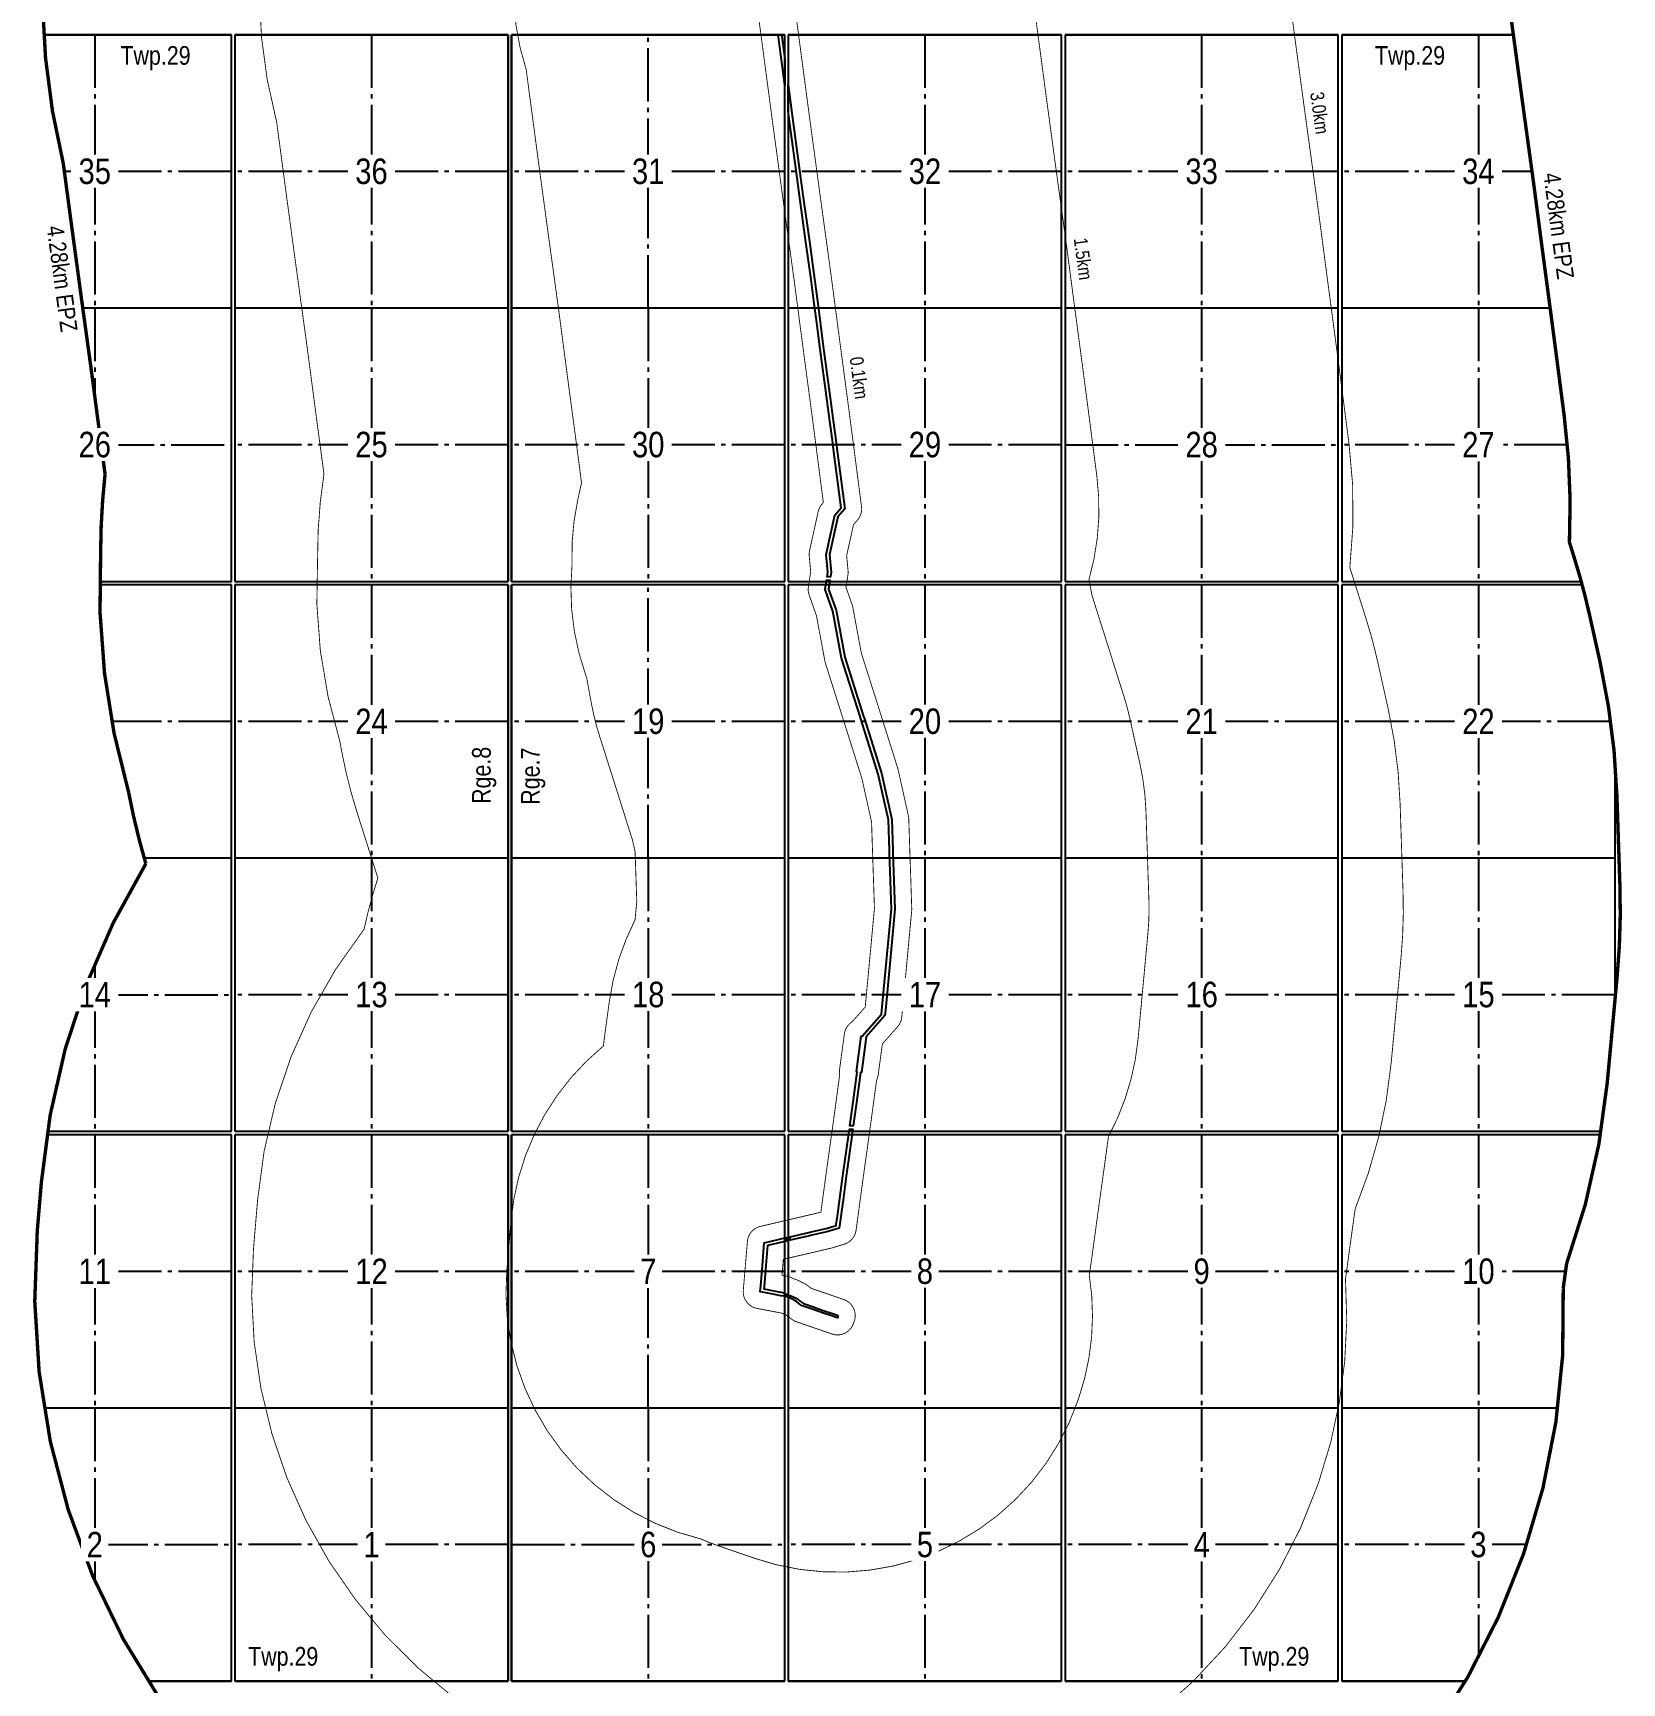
# Model space of a CAD drawing. Extents: x 639460 to 650829, y 5702863 to 5715975.
# Drawn here: x 643146 to 644082, y 5712056 to 5713028 of the extents above; entities that cross this region are included whole.
import ezdxf
from ezdxf.enums import TextEntityAlignment as Align

# ---------------------------------------------------------------- set-up
doc = ezdxf.new("R2010")
doc.units = 0
doc.header["$LTSCALE"] = 5
for name, pattern in [('foc-BUFFER', [16.75, 15, -1.75]), ('foc-QUARTERLINE', [33, 25, -3, 2, -3]), ('foc-TIELINE', [1.875, 1.25, -0.625])]:
    doc.linetypes.add(name, pattern=pattern)
for name, color, linetype in [('AUX-BUFFER', 7, 'foc-BUFFER'), ('L-QSEC', 8, 'foc-QUARTERLINE'), ('L-SEC', 7, 'Continuous'), ('P-BUFFER-PURPLE', 187, 'foc-TIELINE'), ('P-PROPOSED', 10, 'Continuous'), ('S-7', 6, 'Continuous')]:
    doc.layers.add(name, color=color, linetype=linetype)
doc.styles.add('100L', font='ARIALN.TTF', dxfattribs={"height": 11})
doc.styles.add('120', font='ARIALN.TTF', dxfattribs={"height": 13})
doc.styles.add('60L', font='ARIALN.TTF', dxfattribs={"height": 7.35})
doc.styles.add('80L', font='ARIALN.TTF', dxfattribs={"height": 10})

msp = doc.modelspace()

# ---------------------------------------------------------------- linework, layer by layer
at = {"layer": 'AUX-BUFFER', "const_width": 0.5, "flags": 128}
for points in [[(643887.62, 5713036.93), (643885.58, 5713052.27), (643883.67, 5713066.61), (643883.4, 5713068.63), (643882.14, 5713078.11, 0.005783), (643881.8, 5713085.03), (643881.67, 5713087.23), (643881.54, 5713089.34), (643880.83, 5713100.85), (643880.59, 5713104.84), (643880, 5713114.42, 0.000604), (643879.96, 5713115.14), (643879.38, 5713124.27), (643879.23, 5713126.88), (643875.5, 5713191.33), (643874.73, 5713205.79, 0.000248), (643874.72, 5713206.08), (643872.93, 5713239.65, 0.043464), (643872.07, 5713291.6), (643871.13, 5713300.68, 0.081712), (643845.54, 5713394.47), (643845.39, 5713394.8, 0.004463), (643843.12, 5713399.64), (643837.82, 5713410.69, 0.004895), (643835.23, 5713415.95, 0.003538), (643833.56, 5713419.84), (643830.56, 5713426.73, 0.185605), (643722.81, 5713612.66), (643721.53, 5713613.74), (643720.14, 5713614.91), (643701.15, 5713630.87, 0.000541), (643700.66, 5713631.28), (643663.92, 5713662.04, 0.000188), (643663.74, 5713662.18), (643655.39, 5713669.18), (643653.62, 5713670.67), (643644.15, 5713678.61, 0.31839), (643299.05, 5713706.73), (643297.23, 5713705.65, 0.517039), (643257.58, 5713218.62), (643266.46, 5713211.17), (643266.55, 5713211.09, 0.012858), (643273.47, 5713197.34), (643274.72, 5713173.92), (643275.53, 5713158.69, 0.00113), (643275.61, 5713157.34), (643279.37, 5713092.24), (643279.58, 5713088.61, 0.001362), (643279.68, 5713086.98), (643280.29, 5713077.39), (643280.35, 5713076.36, 0.085179), (643289.64, 5712975.51), (643291.97, 5712957.99), (643294.01, 5712942.65), (643294.6, 5712938.17, 0.000619), (643294.7, 5712937.44), (643298.6, 5712908.61), (643300.81, 5712892.26, 0.000573), (643300.9, 5712891.58), (643304.65, 5712864.27), (643307.57, 5712843.01), (643309.3, 5712829.86), (643311, 5712816.89), (643312.46, 5712805.8, 0.000435), (643312.53, 5712805.28), (643316.97, 5712772.04), (643317.46, 5712768.3, 0.041354), (643313.72, 5712718.99, 0.091515), (643326.79, 5712611.08), (643327.85, 5712605.35, 0.030865), (643336.82, 5712569.52), (643347.51, 5712535.8), (643347.79, 5712534.89, 0.000798), (643348.08, 5712533.98), (643349.21, 5712530.41, 0.026071), (643341.07, 5712500.28, 0.146169), (643278.38, 5712340.75), (643277.25, 5712327.38, 0.000178), (643277.24, 5712327.17), (643276.25, 5712315.46), (643276.11, 5712313.74), (643275.96, 5712311.98, 0.358108), (643491.74, 5711998.99, 0.00885), (643501.7, 5711995.37), (643508.86, 5711992.9), (643510.28, 5711992.41), (643515.35, 5711990.67), (643515.8, 5711990.52), (643516.22, 5711990.37), (643521.39, 5711988.57, 0.414859), (643902.83, 5712173.56), (643903.32, 5712174.98, 0.101392), (643918.98, 5712294.16), (643920.05, 5712302.04), (643920.27, 5712303.66), (643921.68, 5712314.07), (643924.68, 5712335.6, 0.074346), (643945.89, 5712421.58), (643946.18, 5712424.69), (643947.34, 5712437.05), (643951.75, 5712484.44, 0.031598), (643952.87, 5712522.23), (643951.76, 5712555.35), (643951.72, 5712556.69), (643951.12, 5712574.75, 0.046513), (643944.15, 5712629.9), (643938.11, 5712657.08, 0.021763), (643931.36, 5712682.24), (643921.54, 5712713.35, 0.061174), (643921.04, 5712786.34), (643916.43, 5712821.88), (643915.8, 5712826.79, 0.00035), (643915.74, 5712827.21), (643914.25, 5712838.58, 0.000297), (643914.21, 5712838.93), (643912.63, 5712850.88, 0.000335), (643912.58, 5712851.28), (643908.16, 5712884.41), (643906.74, 5712895.18), (643905.06, 5712907.99), (643903.2, 5712922.12, 0.001478), (643902.96, 5712923.88), (643899.93, 5712946.01), (643896.22, 5712972.99), (643894.09, 5712988.77, 0.000282), (643894.04, 5712989.1), (643890.18, 5713017.67), (643887.62, 5713036.91, 0.000013)], [(643739.21, 5713017.2), (643737.17, 5713032.55), (643735.26, 5713046.88), (643735, 5713048.89), (643733.09, 5713063.24), (643732.86, 5713064.98), (643732.64, 5713066.59, 0.01553), (643732.36, 5713075.89), (643732.23, 5713078.09), (643732.1, 5713080.2), (643731.4, 5713091.72), (643731.15, 5713095.7), (643730.57, 5713105.29, 0.000604), (643730.54, 5713105.65), (643729.94, 5713115.19), (643729.76, 5713118.2), (643726.02, 5713183.03), (643725.23, 5713197.82, 0.000351), (643725.22, 5713198.03), (643722.85, 5713242.53, 0.056327), (643723.15, 5713276.16), (643722.21, 5713285.24, 0.081712), (643709.42, 5713332.14), (643709.27, 5713332.46, 0.004463), (643708.13, 5713334.88), (643702.83, 5713345.93, 0.013594), (643699.11, 5713353.17, 0.012237), (643696.35, 5713359.95), (643690.81, 5713372.64, 0.008835), (643688.61, 5713377.45), (643685.5, 5713383.93), (643684.21, 5713392.91), (643683.9, 5713395.06), (643683.58, 5713397.23), (643683.03, 5713401.04, 0.191468), (643627.86, 5713496.9), (643627.19, 5713497.46), (643625.21, 5713499.12), (643623.82, 5713500.29), (643604.8, 5713516.27), (643604.8, 5713516.27, 0.000545), (643604.55, 5713516.48), (643567.81, 5713547.24, 0.000347), (643567.65, 5713547.37), (643559.2, 5713554.46), (643557.49, 5713555.89), (643547.96, 5713563.88, 0.31839), (643375.41, 5713577.94), (643373.59, 5713576.87, 0.517039), (643353.76, 5713333.35), (643362.64, 5713325.9), (643363.38, 5713325.29), (643365.05, 5713323.89), (643372.17, 5713317.92, 0.000665), (643372.47, 5713317.66), (643391.96, 5713301.35, 0.019196), (643395.61, 5713290.45), (643397.41, 5713285.71, 0.039252), (643407.41, 5713264.48), (643414.16, 5713252.65), (643415.63, 5713249.6), (643416.71, 5713247.12, 0.014748), (643419.72, 5713238.82, 0.031898), (643422.2, 5713219.9), (643424.22, 5713181.88), (643425.03, 5713166.65, 0.00113), (643425.07, 5713165.97), (643428.83, 5713100.87), (643429.04, 5713097.29, 0.001362), (643429.09, 5713096.48), (643429.71, 5713086.71), (643430.53, 5713073.29, 0.113368), (643436.55, 5713006.53), (643440.38, 5712977.71), (643442.42, 5712962.37), (643443.01, 5712957.89, 0.000619), (643443.06, 5712957.52), (643446.96, 5712928.69), (643449.18, 5712912.29, 0.000573), (643449.22, 5712911.95), (643452.98, 5712884.64), (643455.95, 5712862.95), (643457.74, 5712849.35), (643459.44, 5712836.42), (643460.9, 5712825.33, 0.000435), (643460.93, 5712825.08), (643465.38, 5712791.73), (643466.93, 5712780), (643468.36, 5712769.01), (643469.05, 5712763.76), (643469.12, 5712763.18), (643466.96, 5712753.38, 0.064832), (643463.55, 5712714.86, 0.10975), (643471.47, 5712650.4), (643472.08, 5712648.67), (643475.05, 5712632.68, 0.030865), (643479.53, 5712614.77), (643490.33, 5712580.72), (643490.71, 5712579.5, 0.000798), (643490.85, 5712579.05), (643499.15, 5712552.75), (643500.69, 5712545.83), (643500.82, 5712541.68, 0.000287), (643500.83, 5712541.51), (643500.87, 5712540.24), (643501.66, 5712516.71), (643500.64, 5712505.77, 0.085141), (643485.46, 5712457.48), (643482.59, 5712436.37, 0.008154), (643482.02, 5712431.52, 0.203109), (643427.57, 5712328.17), (643426.44, 5712314.8, 0.000252), (643426.43, 5712314.65), (643425.44, 5712302.88), (643425.3, 5712301.27), (643425.14, 5712299.39, 0.370458), (643539.35, 5712141.23, 0.019756), (643550.37, 5712136.95), (643557.54, 5712134.49), (643558.96, 5712134), (643564.03, 5712132.25), (643564.47, 5712132.1), (643565.17, 5712131.86), (643570.6, 5712129.97, 0.414859), (643761.32, 5712222.46), (643761.81, 5712223.89, 0.124242), (643768.07, 5712296.89, 0.01235), (643769.25, 5712304.19), (643771.7, 5712322.2), (643771.92, 5712323.82), (643773.36, 5712334.48), (643777.19, 5712361.91, 0.001028), (643777.27, 5712362.52), (643777.54, 5712364.53), (643779.38, 5712378.1), (643779.39, 5712378.16, 0.101159), (643796.83, 5712435.54), (643797.12, 5712438.65), (643798.28, 5712451.01), (643802.68, 5712498.32, 0.031598), (643803.24, 5712517.21), (643802.13, 5712550.33), (643802.08, 5712551.67), (643801.49, 5712569.84, 0.046513), (643798, 5712597.42), (643791.96, 5712624.6, 0.021763), (643788.59, 5712637.18), (643778.44, 5712669.34), (643778.28, 5712669.84, 0.001827), (643777.95, 5712670.88), (643769.7, 5712696.92), (643767.95, 5712706.33, 0.102806), (643772.57, 5712767.08), (643767.96, 5712802.61), (643767.32, 5712807.58, 0.00035), (643767.29, 5712807.79), (643765.8, 5712819.16, 0.000297), (643765.78, 5712819.34), (643764.2, 5712831.28, 0.000335), (643764.18, 5712831.48), (643759.74, 5712864.77), (643758.3, 5712875.7), (643756.62, 5712888.42), (643754.76, 5712902.63, 0.001478), (643754.64, 5712903.51), (643751.6, 5712925.64), (643747.87, 5712952.79), (643745.72, 5712968.74, 0.000354), (643745.69, 5712968.96), (643741.79, 5712997.77), (643739.21, 5713017.2, 0.000013)], [(643600.69, 5712998.8), (643598.65, 5713014.14), (643596.75, 5713028.46), (643596.48, 5713030.47), (643594.56, 5713044.88), (643594.32, 5713046.7), (643593.9, 5713049.92, 0.108081), (643592.44, 5713053.93), (643591.37, 5713055.64), (643592.8, 5713065.27, 0.052242), (643592.89, 5713067.35), (643592.76, 5713069.55), (643592.63, 5713071.66), (643591.92, 5713083.19), (643591.68, 5713087.17), (643591.09, 5713096.76, 0.000604), (643591.09, 5713096.78), (643590.46, 5713106.7), (643590.26, 5713110.1), (643586.5, 5713175.28), (643585.69, 5713190.39, 0.000398), (643585.69, 5713190.4), (643585.69, 5713190.49), (643582.92, 5713242.48, 0.050598), (643582.61, 5713244.47), (643581.48, 5713248.79), (643583.9, 5713258.23, 0.088991), (643584.17, 5713261.74), (643583.22, 5713270.83, 0.081712), (643582.37, 5713273.95), (643582.22, 5713274.28, 0.004463), (643582.15, 5713274.44), (643576.85, 5713285.49, 0.031659), (643576.23, 5713286.59), (643572.66, 5713292.11), (643570.18, 5713298.05), (643568.68, 5713302.98, 0.028887), (643568.28, 5713304.06), (643562.74, 5713316.74, 0.008835), (643562.6, 5713317.06), (643557.62, 5713327.46, 0.018), (643557.28, 5713328.09), (643548.29, 5713343.84), (643547.26, 5713346.57), (643546.81, 5713349.36), (643546.83, 5713349.6), (643546.86, 5713349.84), (643547.07, 5713351.85), (643547.74, 5713358.07, 0.06255), (643547.69, 5713360.55), (643545.9, 5713372.98), (643545.6, 5713375.08), (643545.29, 5713377.19), (643544.74, 5713381, 0.191538), (643541.06, 5713387.39), (643539.51, 5713388.62), (643537.29, 5713390.49), (643535.32, 5713392.14), (643533.93, 5713393.31), (643514.91, 5713409.29), (643514.88, 5713409.32, 0.000545), (643514.86, 5713409.33), (643478.12, 5713440.09, 0.000872), (643478.09, 5713440.11), (643478.05, 5713440.15), (643469.42, 5713447.38), (643467.77, 5713448.77), (643458.17, 5713456.81, 0.31839), (643446.67, 5713457.75), (643444.85, 5713456.67, 0.517039), (643443.53, 5713440.43), (643452.42, 5713432.99), (643453.13, 5713432.38), (643454.78, 5713431), (643462.11, 5713424.86), (643462.14, 5713424.84, 0.001333), (643462.18, 5713424.8), (643502.01, 5713391.45), (643502.03, 5713391.43), (643520.84, 5713375.63), (643522.23, 5713374.47), (643523.68, 5713373.24), (643523.89, 5713371.81), (643525.75, 5713358.91), (643525.22, 5713353.99), (643525, 5713351.98), (643524.8, 5713350.11, 0.066998), (643524.87, 5713347.45), (643525.77, 5713341.87, 0.050472), (643526.29, 5713339.93), (643528.09, 5713335.19, 0.039252), (643528.76, 5713333.77), (643538, 5713317.58), (643542.7, 5713307.76), (643547.88, 5713295.91), (643549.35, 5713291.07, 0.024786), (643549.69, 5713290.14), (643552.81, 5713282.67, 0.044724), (643553.64, 5713281.09), (643557.38, 5713275.3), (643561.6, 5713266.51), (643562.1, 5713261.62), (643559.44, 5713251.25, 0.127526), (643559.45, 5713246.24), (643561.05, 5713240.09), (643561.51, 5713231.57), (643563.76, 5713189.31), (643564.57, 5713174.08, 0.00113), (643564.57, 5713174.04), (643568.34, 5713108.93), (643568.54, 5713105.4, 0.001362), (643568.54, 5713105.34), (643569.18, 5713095.4), (643570.52, 5713073.43), (643570.83, 5713068.33), (643570.9, 5713067.26), (643569, 5713054.47, 0.179429), (643570.43, 5713047.68), (643572.47, 5713044.43), (643572.61, 5713043.4), (643574.68, 5713027.83), (643574.95, 5713025.82), (643578.9, 5712996.12), (643580.93, 5712980.77), (643581.53, 5712976.29, 0.000619), (643581.53, 5712976.26), (643585.44, 5712947.43), (643587.66, 5712930.99, 0.000573), (643587.66, 5712930.96), (643591.41, 5712903.65), (643594.45, 5712881.55), (643596.29, 5712867.54), (643597.98, 5712854.65), (643599.44, 5712843.57, 0.000435), (643599.44, 5712843.55), (643603.9, 5712810.12), (643605.48, 5712798.18), (643606.93, 5712787.08), (643607.61, 5712781.8), (643611.53, 5712751.61), (643610.7, 5712750.65, 0.125028), (643608.49, 5712746.26), (643603.4, 5712723.21, 0.077885), (643603.2, 5712720.12), (643604.08, 5712710.82), (643603.86, 5712709.44), (643603.55, 5712707.43), (643602.71, 5712701.96, 0.124074), (643603.17, 5712697.1), (643605.95, 5712689.26), (643607.28, 5712685.49), (643607.46, 5712684.99), (643612.44, 5712658.19, 0.030865), (643612.74, 5712656.99), (643623.62, 5712622.65), (643624.1, 5712621.13, 0.000798), (643624.11, 5712621.1), (643634.24, 5712589.01), (643639.92, 5712563.43), (643640.48, 5712546.26, 0.000287), (643640.48, 5712546.25), (643640.53, 5712544.98), (643641.61, 5712512.55), (643637.26, 5712465.9), (643636.2, 5712454.51), (643628.53, 5712445.83, 0.223216), (643623.92, 5712438.71), (643621.06, 5712417.59, 0.079536), (643621.14, 5712414.44), (643619.15, 5712399.81), (643617.27, 5712385.92), (643617, 5712383.93), (643613.18, 5712356.54, 0.000899), (643613.18, 5712356.5), (643611.57, 5712344.68), (643611.35, 5712343.06), (643610.08, 5712333.63), (643602.1, 5712331.77), (643600.65, 5712331.43), (643589.64, 5712328.86), (643587.63, 5712328.38), (643574.48, 5712325.31, 0.324985), (643566.81, 5712316.43), (643565.68, 5712303.06, 0.000369), (643565.68, 5712303.05), (643565.68, 5712303.01), (643564.68, 5712291.14), (643564.55, 5712289.63), (643564.38, 5712287.64, 0.383592), (643572.45, 5712277), (643572.74, 5712276.95, 0.000297), (643572.75, 5712276.94), (643579.01, 5712275.75), (643580.98, 5712275.37), (643584.53, 5712274.7), (643586.51, 5712274.31, 0.000423), (643586.53, 5712274.31), (643587.08, 5712274.21), (643587.89, 5712273.88), (643589.64, 5712273.04), (643589.73, 5712272.98), (643591.49, 5712271.69), (643593.15, 5712270.48, 0.075234), (643595.8, 5712269.09), (643602.97, 5712266.63), (643604.38, 5712266.14), (643609.45, 5712264.4), (643609.9, 5712264.25), (643610.85, 5712263.92), (643616.54, 5712261.94, 0.414859), (643629.25, 5712268.11), (643629.74, 5712269.53, 0.413917), (643623.58, 5712282.22), (643620.21, 5712283.39), (643618.98, 5712283.81, 0.000487), (643618.96, 5712283.82), (643616.49, 5712284.67), (643616.39, 5712284.7), (643615.24, 5712285.1), (643613, 5712285.87), (643611.4, 5712286.42), (643609.98, 5712286.91), (643604.41, 5712288.82), (643603.97, 5712289.15), (643601.45, 5712290.99, 0.046435), (643599.86, 5712291.94), (643596.2, 5712293.69, 0.030635), (643595.07, 5712294.15), (643593.69, 5712294.61, 0.092761), (643590.27, 5712295.95), (643587.17, 5712296.54), (643587.57, 5712301.33, 0.000356), (643587.57, 5712301.34), (643587.58, 5712301.39), (643587.96, 5712305.91), (643592.18, 5712306.9), (643594.18, 5712307.37), (643605.64, 5712310.03, 0.003278), (643605.77, 5712310.06), (643607.16, 5712310.41), (643615.9, 5712312.44, 0.01585), (643616.51, 5712312.6), (643623.77, 5712314.79, 0.293895), (643630.79, 5712323.01), (643633.23, 5712341.01), (643633.45, 5712342.64), (643634.93, 5712353.53), (643638.79, 5712381.2, 0.001028), (643638.8, 5712381.24), (643639.07, 5712383.24), (643640.91, 5712396.86), (643642.89, 5712411.49, 0.079557), (643643.81, 5712414.51), (643646.28, 5712432.76), (643655.24, 5712442.89, 0.158948), (643657.7, 5712448.57), (643657.99, 5712451.69), (643659.15, 5712464.04), (643663.55, 5712511.27, 0.031598), (643663.58, 5712512.53), (643662.47, 5712545.65), (643662.43, 5712546.99), (643661.83, 5712565.26, 0.046513), (643661.6, 5712567.1), (643655.56, 5712594.28, 0.021763), (643655.33, 5712595.12), (643645.05, 5712627.68), (643644.77, 5712628.59, 0.001827), (643644.75, 5712628.66), (643633.89, 5712662.92), (643628.88, 5712689.93, 0.039315), (643628.47, 5712691.44), (643624.87, 5712701.6), (643625.3, 5712704.39), (643625.61, 5712706.4), (643626, 5712708.94, 0.061655), (643626.08, 5712711.39), (643625.24, 5712720.3), (643629.28, 5712738.55), (643631.64, 5712741.27, 0.214202), (643634, 5712749.1), (643629.39, 5712784.63), (643628.74, 5712789.65, 0.00035), (643628.74, 5712789.67), (643627.25, 5712801.04, 0.000297), (643627.25, 5712801.05), (643625.67, 5712813, 0.000335), (643625.67, 5712813.01), (643621.21, 5712846.44), (643619.76, 5712857.51), (643618.09, 5712870.15), (643616.21, 5712884.44, 0.001478), (643616.2, 5712884.5), (643613.17, 5712906.63), (643609.41, 5712933.94), (643607.24, 5712950.06, 0.00041), (643607.24, 5712950.07), (643607.23, 5712950.13), (643603.29, 5712979.2), (643600.69, 5712998.8, 0.000013)]]:
    msp.add_lwpolyline(points, format="xyb", close=True, dxfattribs=at)
at = {"layer": 'L-QSEC', "color": 253, "ltscale": 0.25}
for p, q in [((643182.51, 5713027.03), (643182.51, 5712946.57)), ((643345.45, 5713027.03), (643345.45, 5712946.57)), ((643508.4, 5712946.57), (643508.4, 5713027.03)), ((643671.34, 5713027.03), (643671.34, 5712946.57)), ((643834.29, 5713027.03), (643834.29, 5712946.57)), ((643997.24, 5713027.03), (643997.24, 5712946.57)), ((643182.51, 5712946.57), (643164.61, 5712946.57)), ((643182.51, 5712946.57), (643182.51, 5712866.1)), ((643262.97, 5712946.57), (643182.51, 5712946.57)), ((643345.45, 5712946.57), (643264.98, 5712946.57)), ((643345.45, 5712946.57), (643345.45, 5712866.1)), ((643425.92, 5712946.57), (643345.45, 5712946.57)), ((643508.4, 5712946.57), (643427.93, 5712946.57)), ((643508.4, 5712866.1), (643508.4, 5712946.57)), ((643588.87, 5712946.57), (643508.4, 5712946.57)), ((643671.34, 5712946.57), (643590.88, 5712946.57)), ((643671.34, 5712946.57), (643671.34, 5712866.1)), ((643751.81, 5712946.57), (643671.34, 5712946.57)), ((643834.29, 5712946.57), (643753.82, 5712946.57)), ((643834.29, 5712946.57), (643834.29, 5712866.1)), ((643914.76, 5712946.57), (643834.29, 5712946.57)), ((643997.24, 5712946.57), (643916.77, 5712946.57)), ((643997.24, 5712946.57), (643997.24, 5712866.1)), ((644028.81, 5712946.57), (643997.24, 5712946.57)), ((643182.51, 5712866.1), (643182.51, 5712814.16)), ((643345.45, 5712866.1), (643345.45, 5712785.63)), ((643508.4, 5712866.1), (643508.4, 5712785.63)), ((643671.34, 5712866.1), (643671.34, 5712785.63)), ((643834.29, 5712866.1), (643834.29, 5712785.63)), ((643997.24, 5712866.1), (643997.24, 5712785.63)), ((643186.26, 5712785.63), (643262.97, 5712785.63)), ((643345.45, 5712785.63), (643264.98, 5712785.63)), ((643345.45, 5712785.63), (643345.45, 5712705.16)), ((643425.92, 5712785.63), (643345.45, 5712785.63)), ((643508.4, 5712785.63), (643427.93, 5712785.63)), ((643508.4, 5712785.63), (643508.4, 5712705.16)), ((643588.87, 5712785.63), (643508.4, 5712785.63)), ((643671.34, 5712785.63), (643590.88, 5712785.63)), ((643671.34, 5712785.63), (643671.34, 5712705.16)), ((643751.81, 5712785.63), (643671.34, 5712785.63)), ((643753.82, 5712785.63), (643834.29, 5712785.63)), ((643834.29, 5712785.63), (643834.29, 5712705.16)), ((643834.29, 5712785.63), (643914.76, 5712785.63)), ((643997.24, 5712785.63), (643916.77, 5712785.63)), ((643997.24, 5712785.63), (643997.24, 5712705.16)), ((644049.61, 5712785.63), (643997.24, 5712785.63)), ((643345.45, 5712703.15), (643345.45, 5712622.69)), ((643508.4, 5712622.69), (643508.4, 5712703.15)), ((643671.34, 5712703.15), (643671.34, 5712622.69)), ((643834.29, 5712703.15), (643834.29, 5712622.69)), ((643997.24, 5712703.15), (643997.24, 5712622.69)), ((643262.97, 5712622.69), (643192.52, 5712622.69)), ((643345.45, 5712622.69), (643264.99, 5712622.69)), ((643425.92, 5712622.69), (643345.45, 5712622.69)), ((643345.45, 5712622.69), (643345.45, 5712542.22)), ((643508.4, 5712622.69), (643427.93, 5712622.69)), ((643508.4, 5712542.22), (643508.4, 5712622.69)), ((643588.87, 5712622.69), (643508.4, 5712622.69)), ((643671.34, 5712622.69), (643590.88, 5712622.69)), ((643671.34, 5712622.69), (643671.34, 5712542.22)), ((643751.81, 5712622.69), (643671.34, 5712622.69)), ((643834.29, 5712622.69), (643753.82, 5712622.69)), ((643834.29, 5712622.69), (643834.29, 5712542.22)), ((643914.76, 5712622.69), (643834.29, 5712622.69)), ((643997.24, 5712622.69), (643916.77, 5712622.69)), ((644075.12, 5712622.69), (643997.24, 5712622.69)), ((643997.24, 5712622.69), (643997.24, 5712542.22)), ((643345.45, 5712542.22), (643345.45, 5712461.75)), ((643508.4, 5712542.22), (643508.4, 5712461.75)), ((643671.34, 5712542.22), (643671.34, 5712461.75)), ((643834.29, 5712542.22), (643834.29, 5712461.75)), ((643997.24, 5712542.22), (643997.24, 5712461.75)), ((643182.51, 5712480.09), (643182.51, 5712461.75)), ((643175.35, 5712461.75), (643182.51, 5712461.75)), ((643182.51, 5712461.75), (643182.51, 5712381.28)), ((643182.51, 5712461.75), (643262.97, 5712461.75)), ((643345.45, 5712461.75), (643264.99, 5712461.75)), ((643345.45, 5712461.75), (643345.45, 5712381.28)), ((643425.92, 5712461.75), (643345.45, 5712461.75)), ((643508.4, 5712461.75), (643427.93, 5712461.75)), ((643508.4, 5712461.75), (643508.4, 5712381.28)), ((643588.87, 5712461.75), (643508.4, 5712461.75)), ((643671.34, 5712461.75), (643590.88, 5712461.75)), ((643671.34, 5712461.75), (643671.34, 5712381.28)), ((643751.81, 5712461.75), (643671.34, 5712461.75)), ((643834.29, 5712461.75), (643753.82, 5712461.75)), ((643834.29, 5712461.75), (643834.29, 5712381.28)), ((643914.76, 5712461.75), (643834.29, 5712461.75)), ((643997.24, 5712461.75), (643916.77, 5712461.75)), ((643997.24, 5712461.75), (643997.24, 5712381.28)), ((644077.7, 5712461.75), (643997.24, 5712461.75)), ((643182.51, 5712379.27), (643182.51, 5712298.81)), ((643345.45, 5712379.27), (643345.45, 5712298.81)), ((643508.4, 5712379.27), (643508.4, 5712298.81)), ((643671.34, 5712379.27), (643671.34, 5712298.81)), ((643834.29, 5712379.27), (643834.29, 5712298.81)), ((643997.24, 5712379.27), (643997.24, 5712298.81)), ((643182.51, 5712298.81), (643182.51, 5712218.34)), ((643262.97, 5712298.81), (643182.51, 5712298.81)), ((643345.45, 5712298.81), (643264.99, 5712298.81)), ((643425.92, 5712298.81), (643345.45, 5712298.81)), ((643345.45, 5712298.81), (643345.45, 5712218.34)), ((643508.4, 5712298.81), (643427.93, 5712298.81)), ((643588.87, 5712298.81), (643508.4, 5712298.81)), ((643508.4, 5712218.34), (643508.4, 5712298.81)), ((643671.34, 5712298.81), (643590.88, 5712298.81)), ((643671.34, 5712298.81), (643671.34, 5712218.34)), ((643751.81, 5712298.81), (643671.34, 5712298.81)), ((643834.29, 5712298.81), (643753.82, 5712298.81)), ((643834.29, 5712298.81), (643834.29, 5712218.34)), ((643914.76, 5712298.81), (643834.29, 5712298.81)), ((643997.24, 5712298.81), (643916.77, 5712298.81)), ((644048.55, 5712298.81), (643997.24, 5712298.81)), ((643997.24, 5712298.81), (643997.24, 5712218.34)), ((643182.51, 5712218.34), (643182.51, 5712137.87)), ((643345.45, 5712218.34), (643345.45, 5712137.87)), ((643508.4, 5712218.34), (643508.4, 5712137.87)), ((643671.34, 5712218.34), (643671.34, 5712137.87)), ((643834.29, 5712218.34), (643834.29, 5712137.87)), ((643997.24, 5712218.34), (643997.24, 5712137.87)), ((643173.94, 5712137.87), (643182.51, 5712137.87)), ((643182.51, 5712137.87), (643182.51, 5712116.61)), ((643182.51, 5712137.87), (643262.97, 5712137.87)), ((643345.45, 5712137.87), (643264.99, 5712137.87)), ((643345.45, 5712137.87), (643345.45, 5712057.4)), ((643425.92, 5712137.87), (643345.45, 5712137.87)), ((643427.93, 5712137.87), (643508.4, 5712137.87)), ((643508.4, 5712137.87), (643588.87, 5712137.87)), ((643508.4, 5712137.87), (643508.4, 5712057.4)), ((643671.34, 5712137.87), (643590.88, 5712137.87)), ((643751.81, 5712137.87), (643671.34, 5712137.87)), ((643671.34, 5712137.87), (643671.34, 5712057.4)), ((643834.29, 5712137.87), (643753.82, 5712137.87)), ((643834.29, 5712137.87), (643834.29, 5712057.4)), ((643914.76, 5712137.87), (643834.29, 5712137.87)), ((643997.24, 5712137.87), (643916.77, 5712137.87)), ((643997.24, 5712137.87), (643997.24, 5712071.25)), ((644025.63, 5712137.87), (643997.24, 5712137.87))]:
    msp.add_line(p, q, dxfattribs=at)
at = {"layer": 'L-SEC'}
for p, q in [((643152.47, 5713027.03), (643182.51, 5713027.03)), ((643182.51, 5713027.03), (643152.47, 5713027.03)), ((643182.51, 5713027.03), (643262.97, 5713027.03)), ((643262.97, 5713027.03), (643182.51, 5713027.03)), ((643345.45, 5713027.03), (643264.98, 5713027.03)), ((643264.99, 5713027.03), (643345.45, 5713027.03)), ((643345.45, 5713027.03), (643425.92, 5713027.03)), ((643425.92, 5713027.03), (643345.45, 5713027.03)), ((643425.92, 5713027.03), (643425.92, 5712946.57)), ((643425.92, 5712946.57), (643425.92, 5713027.03)), ((643427.93, 5713027.03), (643427.93, 5712946.57)), ((643508.4, 5713027.03), (643427.93, 5713027.03)), ((643427.93, 5712946.57), (643427.93, 5713027.03)), ((643427.93, 5713027.03), (643508.4, 5713027.03)), ((643588.87, 5713027.03), (643508.4, 5713027.03)), ((643508.4, 5713027.03), (643588.87, 5713027.03)), ((643671.34, 5713027.03), (643590.88, 5713027.03)), ((643590.88, 5713027.03), (643671.34, 5713027.03)), ((643751.81, 5713027.03), (643671.34, 5713027.03)), ((643671.34, 5713027.03), (643751.81, 5713027.03)), ((643834.29, 5713027.03), (643753.82, 5713027.03)), ((643753.82, 5713027.03), (643834.29, 5713027.03)), ((643914.76, 5713027.03), (643834.29, 5713027.03)), ((643834.29, 5713027.03), (643914.76, 5713027.03)), ((643997.24, 5713027.03), (643916.77, 5713027.03)), ((643916.77, 5713027.03), (643997.24, 5713027.03)), ((644017.83, 5713027.03), (643997.24, 5713027.03)), ((643997.24, 5713027.03), (644017.83, 5713027.03)), ((643425.92, 5712946.57), (643425.92, 5712866.1)), ((643425.92, 5712866.1), (643425.92, 5712946.57)), ((643427.93, 5712946.57), (643427.93, 5712866.1)), ((643427.93, 5712866.1), (643427.93, 5712946.57)), ((643425.92, 5712866.1), (643425.92, 5712785.63)), ((643425.92, 5712785.63), (643425.92, 5712866.1)), ((643427.93, 5712866.1), (643427.93, 5712785.63)), ((643427.93, 5712785.63), (643427.93, 5712866.1)), ((643425.92, 5712785.63), (643425.92, 5712705.16)), ((643425.92, 5712705.16), (643425.92, 5712785.63)), ((643427.93, 5712785.63), (643427.93, 5712705.16)), ((643427.93, 5712705.16), (643427.93, 5712785.63)), ((643425.92, 5712622.69), (643425.92, 5712703.15)), ((643425.92, 5712703.15), (643425.92, 5712622.69)), ((643427.93, 5712622.69), (643427.93, 5712703.15)), ((643427.93, 5712703.15), (643427.93, 5712622.69)), ((643425.92, 5712542.22), (643425.92, 5712622.69)), ((643425.92, 5712622.69), (643425.92, 5712542.22)), ((643427.93, 5712542.22), (643427.93, 5712622.69)), ((643427.93, 5712622.69), (643427.93, 5712542.22)), ((643425.92, 5712461.75), (643425.92, 5712542.22)), ((643425.92, 5712542.22), (643425.92, 5712461.75)), ((643427.93, 5712461.75), (643427.93, 5712542.22)), ((643427.93, 5712542.22), (643427.93, 5712461.75)), ((643425.92, 5712381.28), (643425.92, 5712461.75)), ((643425.92, 5712461.75), (643425.92, 5712381.28)), ((643427.93, 5712381.28), (643427.93, 5712461.75)), ((643427.93, 5712461.75), (643427.93, 5712381.28)), ((643425.92, 5712298.81), (643425.92, 5712379.27)), ((643425.92, 5712379.27), (643425.92, 5712298.81)), ((643427.93, 5712298.81), (643427.93, 5712379.27)), ((643427.93, 5712379.27), (643427.93, 5712298.81)), ((643425.92, 5712218.34), (643425.92, 5712298.81)), ((643425.92, 5712298.81), (643425.92, 5712218.34)), ((643427.93, 5712218.34), (643427.93, 5712298.81)), ((643427.93, 5712298.81), (643427.93, 5712218.34)), ((643425.92, 5712137.87), (643425.92, 5712218.34)), ((643425.92, 5712218.34), (643425.92, 5712137.87)), ((643427.93, 5712137.87), (643427.93, 5712218.34)), ((643427.93, 5712218.34), (643427.93, 5712137.87)), ((643425.92, 5712057.4), (643425.92, 5712137.87)), ((643425.92, 5712137.87), (643425.92, 5712057.4)), ((643427.93, 5712057.4), (643427.93, 5712137.87)), ((643427.93, 5712137.87), (643427.93, 5712057.4)), ((643213.96, 5712057.4), (643262.97, 5712057.4)), ((643262.97, 5712057.4), (643213.96, 5712057.4)), ((643345.45, 5712057.4), (643264.98, 5712057.4)), ((643264.99, 5712057.4), (643345.45, 5712057.4)), ((643345.45, 5712057.4), (643425.92, 5712057.4)), ((643425.92, 5712057.4), (643345.45, 5712057.4)), ((643508.4, 5712057.4), (643427.93, 5712057.4)), ((643427.93, 5712057.4), (643508.4, 5712057.4)), ((643588.87, 5712057.4), (643508.4, 5712057.4)), ((643508.4, 5712057.4), (643588.87, 5712057.4)), ((643671.34, 5712057.4), (643590.88, 5712057.4)), ((643590.88, 5712057.4), (643671.34, 5712057.4)), ((643751.81, 5712057.4), (643671.34, 5712057.4)), ((643671.34, 5712057.4), (643751.81, 5712057.4)), ((643834.29, 5712057.4), (643753.82, 5712057.4)), ((643753.82, 5712057.4), (643834.29, 5712057.4)), ((643914.76, 5712057.4), (643834.29, 5712057.4)), ((643834.29, 5712057.4), (643914.76, 5712057.4)), ((643989.56, 5712057.4), (643916.77, 5712057.4)), ((643916.77, 5712057.4), (643989.56, 5712057.4))]:
    msp.add_line(p, q, dxfattribs=at)
at = {"layer": 'L-SEC', "color": 253}
for p, q in [((643262.97, 5712946.57), (643262.97, 5713027.03)), ((643264.98, 5713027.03), (643264.98, 5712946.57)), ((643588.87, 5712946.57), (643588.87, 5713027.03)), ((643590.88, 5713027.03), (643590.88, 5712946.57)), ((643751.81, 5712946.57), (643751.81, 5713027.03)), ((643753.82, 5713027.03), (643753.82, 5712946.57)), ((643914.76, 5712946.57), (643914.76, 5713027.03)), ((643916.77, 5713027.03), (643916.77, 5712946.57)), ((643262.97, 5712866.1), (643262.97, 5712946.57)), ((643264.98, 5712946.57), (643264.98, 5712866.1)), ((643588.87, 5712866.1), (643588.87, 5712946.57)), ((643590.88, 5712946.57), (643590.88, 5712866.1)), ((643751.81, 5712866.1), (643751.81, 5712946.57)), ((643753.82, 5712946.57), (643753.82, 5712866.1)), ((643914.76, 5712866.1), (643914.76, 5712946.57)), ((643916.77, 5712946.57), (643916.77, 5712866.1)), ((643182.51, 5712866.1), (643175.44, 5712866.1)), ((643262.97, 5712866.1), (643182.51, 5712866.1)), ((643262.97, 5712785.63), (643262.97, 5712866.1)), ((643264.98, 5712866.1), (643264.98, 5712785.63)), ((643345.45, 5712866.1), (643264.98, 5712866.1)), ((643425.92, 5712866.1), (643345.45, 5712866.1)), ((643508.4, 5712866.1), (643427.93, 5712866.1)), ((643588.87, 5712866.1), (643508.4, 5712866.1)), ((643588.87, 5712785.63), (643588.87, 5712866.1)), ((643590.88, 5712866.1), (643590.88, 5712785.63)), ((643671.34, 5712866.1), (643590.88, 5712866.1)), ((643751.81, 5712866.1), (643671.34, 5712866.1)), ((643751.81, 5712785.63), (643751.81, 5712866.1)), ((643753.82, 5712866.1), (643753.82, 5712785.63)), ((643834.29, 5712866.1), (643753.82, 5712866.1)), ((643914.76, 5712866.1), (643834.29, 5712866.1)), ((643914.76, 5712785.63), (643914.76, 5712866.1)), ((643916.77, 5712866.1), (643916.77, 5712785.63)), ((643997.24, 5712866.1), (643916.77, 5712866.1)), ((644039.49, 5712866.1), (643997.24, 5712866.1)), ((643262.97, 5712705.16), (643262.97, 5712785.63)), ((643264.98, 5712785.63), (643264.98, 5712705.16)), ((643588.87, 5712705.16), (643588.87, 5712785.63)), ((643590.88, 5712785.63), (643590.88, 5712705.16)), ((643751.81, 5712705.16), (643751.81, 5712785.63)), ((643753.82, 5712785.63), (643753.82, 5712705.16)), ((643914.76, 5712705.16), (643914.76, 5712785.63)), ((643916.77, 5712785.63), (643916.77, 5712705.16)), ((643262.97, 5712703.15), (643185.39, 5712703.15)), ((643262.97, 5712703.15), (643185.39, 5712703.15)), ((643185.41, 5712705.16), (643262.97, 5712705.16)), ((643185.41, 5712705.16), (643262.97, 5712705.16)), ((643262.97, 5712622.69), (643262.97, 5712703.15)), ((643264.98, 5712705.16), (643345.45, 5712705.16)), ((643345.45, 5712703.15), (643264.98, 5712703.15)), ((643264.99, 5712705.16), (643345.45, 5712705.16)), ((643264.99, 5712703.15), (643264.99, 5712622.69)), ((643345.45, 5712703.15), (643264.99, 5712703.15)), ((643345.45, 5712705.16), (643425.92, 5712705.16)), ((643345.45, 5712705.16), (643425.92, 5712705.16)), ((643425.92, 5712703.15), (643345.45, 5712703.15)), ((643425.92, 5712703.15), (643345.45, 5712703.15)), ((643427.93, 5712705.16), (643508.4, 5712705.16)), ((643427.93, 5712705.16), (643508.4, 5712705.16)), ((643508.4, 5712703.15), (643427.93, 5712703.15)), ((643508.4, 5712703.15), (643427.93, 5712703.15)), ((643508.4, 5712705.16), (643588.87, 5712705.16)), ((643508.4, 5712705.16), (643588.87, 5712705.16)), ((643588.87, 5712703.15), (643508.4, 5712703.15)), ((643588.87, 5712703.15), (643508.4, 5712703.15)), ((643588.87, 5712622.69), (643588.87, 5712703.15)), ((643590.88, 5712705.16), (643671.34, 5712705.16)), ((643590.88, 5712705.16), (643671.34, 5712705.16)), ((643671.34, 5712703.15), (643590.88, 5712703.15)), ((643590.88, 5712703.15), (643590.88, 5712622.69)), ((643671.34, 5712703.15), (643590.88, 5712703.15)), ((643671.34, 5712705.16), (643751.81, 5712705.16)), ((643671.34, 5712705.16), (643751.81, 5712705.16)), ((643751.81, 5712703.15), (643671.34, 5712703.15)), ((643751.81, 5712703.15), (643671.34, 5712703.15)), ((643751.81, 5712622.69), (643751.81, 5712703.15)), ((643753.82, 5712705.16), (643834.29, 5712705.16)), ((643753.82, 5712705.16), (643834.29, 5712705.16)), ((643834.29, 5712703.15), (643753.82, 5712703.15)), ((643753.82, 5712703.15), (643753.82, 5712622.69)), ((643834.29, 5712703.15), (643753.82, 5712703.15)), ((643834.29, 5712705.16), (643914.76, 5712705.16)), ((643834.29, 5712705.16), (643914.76, 5712705.16)), ((643914.76, 5712703.15), (643834.29, 5712703.15)), ((643914.76, 5712703.15), (643834.29, 5712703.15)), ((643914.76, 5712622.69), (643914.76, 5712703.15)), ((643916.77, 5712705.16), (643997.24, 5712705.16)), ((643916.77, 5712705.16), (643997.24, 5712705.16)), ((643997.24, 5712703.15), (643916.77, 5712703.15)), ((643916.77, 5712703.15), (643916.77, 5712622.69)), ((643997.24, 5712703.15), (643916.77, 5712703.15)), ((643997.24, 5712705.16), (644057.77, 5712705.16)), ((643997.24, 5712705.16), (644057.77, 5712705.16)), ((644058.32, 5712703.15), (643997.24, 5712703.15)), ((644058.32, 5712703.15), (643997.24, 5712703.15)), ((643262.97, 5712542.22), (643262.97, 5712622.69)), ((643264.99, 5712622.69), (643264.99, 5712542.22)), ((643588.87, 5712542.22), (643588.87, 5712622.69)), ((643590.88, 5712622.69), (643590.88, 5712542.22)), ((643751.81, 5712542.22), (643751.81, 5712622.69)), ((643753.82, 5712622.69), (643753.82, 5712542.22)), ((643914.76, 5712542.22), (643914.76, 5712622.69)), ((643916.77, 5712622.69), (643916.77, 5712542.22)), ((644077.7, 5712542.22), (644077.7, 5712598.73)), ((644079.72, 5712551.64), (644079.72, 5712542.22)), ((643262.97, 5712542.22), (643211.62, 5712542.22)), ((643262.97, 5712461.75), (643262.97, 5712542.22)), ((643264.99, 5712542.22), (643264.99, 5712461.75)), ((643345.45, 5712542.22), (643264.99, 5712542.22)), ((643425.92, 5712542.22), (643345.45, 5712542.22)), ((643508.4, 5712542.22), (643427.93, 5712542.22)), ((643588.87, 5712542.22), (643508.4, 5712542.22)), ((643588.87, 5712461.75), (643588.87, 5712542.22)), ((643590.88, 5712542.22), (643590.88, 5712461.75)), ((643671.34, 5712542.22), (643590.88, 5712542.22)), ((643751.81, 5712542.22), (643671.34, 5712542.22)), ((643751.81, 5712461.75), (643751.81, 5712542.22)), ((643753.82, 5712542.22), (643753.82, 5712461.75)), ((643834.29, 5712542.22), (643753.82, 5712542.22)), ((643914.76, 5712542.22), (643834.29, 5712542.22)), ((643914.76, 5712461.75), (643914.76, 5712542.22)), ((643916.77, 5712542.22), (643916.77, 5712461.75)), ((643997.24, 5712542.22), (643916.77, 5712542.22)), ((644077.7, 5712542.22), (643997.24, 5712542.22)), ((644077.7, 5712461.75), (644077.7, 5712542.22)), ((644080.03, 5712542.22), (644079.72, 5712542.22)), ((643262.97, 5712381.28), (643262.97, 5712461.75)), ((643264.99, 5712461.75), (643264.99, 5712381.28)), ((643588.87, 5712381.28), (643588.87, 5712461.75)), ((643590.88, 5712461.75), (643590.88, 5712381.28)), ((643751.81, 5712381.28), (643751.81, 5712461.75)), ((643753.82, 5712461.75), (643753.82, 5712381.28)), ((643914.76, 5712381.28), (643914.76, 5712461.75)), ((643916.77, 5712461.75), (643916.77, 5712381.28)), ((644077.7, 5712459.12), (644077.7, 5712461.75)), ((643182.51, 5712379.27), (643154.34, 5712379.27)), ((643154.65, 5712381.28), (643182.51, 5712381.28)), ((643182.51, 5712381.28), (643262.97, 5712381.28)), ((643262.97, 5712379.27), (643182.51, 5712379.27)), ((643262.97, 5712298.81), (643262.97, 5712379.27)), ((643264.99, 5712381.28), (643345.45, 5712381.28)), ((643264.99, 5712379.27), (643264.99, 5712298.81)), ((643345.45, 5712379.27), (643264.99, 5712379.27)), ((643345.45, 5712381.28), (643425.92, 5712381.28)), ((643425.92, 5712379.27), (643345.45, 5712379.27)), ((643427.93, 5712381.28), (643508.4, 5712381.28)), ((643508.4, 5712379.27), (643427.93, 5712379.27)), ((643508.4, 5712381.28), (643588.87, 5712381.28)), ((643588.87, 5712379.27), (643508.4, 5712379.27)), ((643588.87, 5712298.81), (643588.87, 5712379.27)), ((643590.88, 5712381.28), (643671.34, 5712381.28)), ((643590.88, 5712379.27), (643590.88, 5712298.81)), ((643671.34, 5712379.27), (643590.88, 5712379.27)), ((643671.34, 5712381.28), (643751.81, 5712381.28)), ((643751.81, 5712379.27), (643671.34, 5712379.27)), ((643751.81, 5712298.81), (643751.81, 5712379.27)), ((643753.82, 5712381.28), (643834.29, 5712381.28)), ((643753.82, 5712379.27), (643753.82, 5712298.81)), ((643834.29, 5712379.27), (643753.82, 5712379.27)), ((643834.29, 5712381.28), (643914.76, 5712381.28)), ((643914.76, 5712379.27), (643834.29, 5712379.27)), ((643914.76, 5712298.81), (643914.76, 5712379.27)), ((643916.77, 5712381.28), (643997.24, 5712381.28)), ((643916.77, 5712379.27), (643916.77, 5712298.81)), ((643997.24, 5712379.27), (643916.77, 5712379.27)), ((643997.24, 5712381.28), (644069.47, 5712381.28)), ((644069.14, 5712379.27), (643997.24, 5712379.27)), ((643262.97, 5712218.34), (643262.97, 5712298.81)), ((643264.99, 5712298.81), (643264.99, 5712218.34)), ((643588.87, 5712218.34), (643588.87, 5712298.81)), ((643590.88, 5712298.81), (643590.88, 5712218.34)), ((643751.81, 5712218.34), (643751.81, 5712298.81)), ((643753.82, 5712298.81), (643753.82, 5712218.34)), ((643914.76, 5712218.34), (643914.76, 5712298.81)), ((643916.77, 5712298.81), (643916.77, 5712218.34)), ((643182.51, 5712218.34), (643152.66, 5712218.34)), ((643262.97, 5712218.34), (643182.51, 5712218.34)), ((643262.97, 5712137.87), (643262.97, 5712218.34)), ((643264.99, 5712218.34), (643264.99, 5712137.87)), ((643345.45, 5712218.34), (643264.99, 5712218.34)), ((643425.92, 5712218.34), (643345.45, 5712218.34)), ((643508.4, 5712218.34), (643427.93, 5712218.34)), ((643588.87, 5712218.34), (643508.4, 5712218.34)), ((643588.87, 5712137.87), (643588.87, 5712218.34)), ((643590.88, 5712218.34), (643590.88, 5712137.87)), ((643671.34, 5712218.34), (643590.88, 5712218.34)), ((643751.81, 5712218.34), (643671.34, 5712218.34)), ((643751.81, 5712137.87), (643751.81, 5712218.34)), ((643753.82, 5712218.34), (643753.82, 5712137.87)), ((643834.29, 5712218.34), (643753.82, 5712218.34)), ((643914.76, 5712218.34), (643834.29, 5712218.34)), ((643914.76, 5712137.87), (643914.76, 5712218.34)), ((643916.77, 5712218.34), (643916.77, 5712137.87)), ((643997.24, 5712218.34), (643916.77, 5712218.34)), ((644044.02, 5712218.34), (643997.24, 5712218.34)), ((643262.97, 5712057.4), (643262.97, 5712137.87)), ((643264.99, 5712137.87), (643264.99, 5712057.4)), ((643588.87, 5712057.4), (643588.87, 5712137.87)), ((643590.88, 5712137.87), (643590.88, 5712057.4)), ((643751.81, 5712057.4), (643751.81, 5712137.87)), ((643753.82, 5712137.87), (643753.82, 5712057.4)), ((643914.76, 5712057.4), (643914.76, 5712137.87)), ((643916.77, 5712137.87), (643916.77, 5712057.4))]:
    msp.add_line(p, q, dxfattribs=at)
at = {"layer": 'P-BUFFER-PURPLE', "ltscale": 2, "const_width": 2, "flags": 128}
msp.add_lwpolyline([(643149.33, 5713128.03), (643151.82, 5713084.86), (643152.04, 5713081.2, 0.001362), (643152.18, 5713078.88), (643152.33, 5713076.52, 0.074071), (643163.99, 5712951.18), (643165.32, 5712941.15), (643167.36, 5712925.82), (643167.96, 5712921.35, 0.000619), (643168.1, 5712920.3), (643172, 5712891.47), (643174.2, 5712875.17, 0.000573), (643174.33, 5712874.2), (643178.08, 5712846.89), (643180.95, 5712826.01), (643182.63, 5712813.23), (643184.34, 5712800.23), (643185.8, 5712789.13, 0.000435), (643185.9, 5712788.39), (643188.57, 5712768.31, 0.026865), (643185.96, 5712722.52, 0.084025), (643202.45, 5712580.9, 0.025297), (643212.59, 5712538.91, 0.117023), (643151.08, 5712351.48), (643149.95, 5712338.12, 0.000149), (643149.93, 5712337.86), (643148.94, 5712326.19), (643148.79, 5712324.38), (643148.65, 5712322.72, 0.354438), (643451.16, 5711877.76, 0.005594), (643460.16, 5711874.55), (643467.33, 5711872.08), (643468.75, 5711871.6), (643473.82, 5711869.85), (643474.27, 5711869.7), (643474.45, 5711869.64), (643479.39, 5711867.92, 0.414859), (644023.58, 5712131.83), (644024.07, 5712133.25, 0.092886), (644047.2, 5712288.91), (644048.25, 5712296.65), (644049.19, 5712303.39, 0.064009), (644073.09, 5712409.66), (644073.38, 5712412.77), (644074.54, 5712425.14), (644078.96, 5712472.6, 0.031598), (644080.56, 5712526.51), (644079.45, 5712559.63), (644079.4, 5712560.97), (644078.81, 5712578.94, 0.046513), (644068.87, 5712657.62), (644062.83, 5712684.8, 0.021763), (644053.19, 5712720.7), (644050.84, 5712728.16, 0.043792), (644047.74, 5712802.78), (644043.13, 5712838.32), (644042.5, 5712843.18, 0.00035), (644042.42, 5712843.78), (644040.93, 5712855.15, 0.000297), (644040.87, 5712855.65), (644039.29, 5712867.6, 0.000335), (644039.21, 5712868.17), (644034.81, 5712901.17), (644033.42, 5712911.81), (644031.72, 5712924.7), (644029.87, 5712938.75, 0.001478), (644029.53, 5712941.26), (644026.49, 5712963.39), (644022.81, 5712990.23), (644020.7, 5713005.86, 0.000254), (644020.64, 5713006.28), (644016.8, 5713034.66), (644014.27, 5713053.73), (644012.22, 5713069.1), (644010.32, 5713083.44), (644010.05, 5713085.48), (644009.51, 5713089.51, 0.001945), (644009.32, 5713092.83), (644009.18, 5713095.03), (644009.06, 5713097.15), (644008.35, 5713108.65), (644008.11, 5713112.64), (644007.52, 5713122.22, 0.000604), (644007.46, 5713123.25), (644006.9, 5713132.03), (644006.77, 5713134.28), (644003.06, 5713198.41), (644002.31, 5713212.58, 0.000208), (644002.29, 5713212.94), (644000.89, 5713239.25, 0.038419), (643999.15, 5713304.78), (643998.21, 5713313.86, 0.062629), (643974.07, 5713417.69, 0.062629)], format="xyb", dxfattribs=at)
at = {"layer": 'P-PROPOSED'}
for points in [[(643588.76, 5713012.83), (643588.79, 5712997.44), (643584.84, 5713027.14), (643586.85, 5713027.15), (643588.76, 5713012.83)], [(643616.14, 5712710.46), (643615.75, 5712707.92), (643613.73, 5712707.92), (643614.13, 5712710.52), (643613.14, 5712721.06), (643618.24, 5712744.11), (643622.01, 5712748.45), (643617.51, 5712783.09), (643616.82, 5712788.37), (643615.37, 5712799.48), (643613.8, 5712811.43), (643609.34, 5712844.87), (643607.88, 5712855.95), (643606.18, 5712868.84), (643604.34, 5712882.88), (643601.3, 5712905), (643597.55, 5712932.32), (643595.33, 5712948.77), (643591.43, 5712977.6), (643590.83, 5712982.09), (643590.8, 5712997.48), (643593.4, 5712977.87), (643597.34, 5712948.78), (643597.35, 5712948.72), (643599.53, 5712932.59), (643603.28, 5712905.28), (643606.32, 5712883.14), (643608.19, 5712868.84), (643609.86, 5712856.21), (643611.31, 5712845.13), (643615.77, 5712811.69), (643617.35, 5712799.74), (643618.84, 5712788.37), (643619.49, 5712783.35), (643624.1, 5712747.82), (643620.08, 5712743.18), (643615.16, 5712720.93), (643616.14, 5712710.46)], [(643647.76, 5712449.5), (643636.69, 5712436.98), (643636.78, 5712436.96), (643633.92, 5712415.85), (643633.42, 5712415.91), (643631.02, 5712398.2), (643629.18, 5712384.58), (643627.16, 5712384.58), (643629.04, 5712398.47), (643631.45, 5712416.18), (643630.95, 5712416.25), (643633.81, 5712437.36), (643634.31, 5712437.3), (643645.84, 5712450.34), (643647.2, 5712464.98), (643651.61, 5712512.25), (643650.5, 5712545.32), (643650.46, 5712546.59), (643649.87, 5712564.69), (643643.88, 5712591.6), (643633.62, 5712624.11), (643633.14, 5712625.64), (643622.25, 5712660.01), (643617.13, 5712687.59), (643616.69, 5712688.83), (643615.35, 5712692.59), (643612.57, 5712700.44), (643613.42, 5712705.91), (643615.44, 5712705.91), (643614.62, 5712700.63), (643619.06, 5712688.11), (643624.19, 5712660.49), (643635.24, 5712625.64), (643635.53, 5712624.71), (643645.81, 5712592.12), (643651.85, 5712564.94), (643652.45, 5712546.65), (643652.5, 5712545.31), (643653.61, 5712512.2), (643649.21, 5712464.98), (643648.06, 5712452.62), (643647.76, 5712449.5)], [(643603.38, 5712319.75), (643591.91, 5712317.09), (643591.91, 5712319.14), (643602.92, 5712321.71), (643604.38, 5712322.05), (643613.11, 5712324.09), (643619.1, 5712325.9), (643619.17, 5712326.43), (643619.83, 5712331.3), (643621.24, 5712341.71), (643621.47, 5712343.34), (643623.07, 5712355.16), (643626.89, 5712382.57), (643628.9, 5712382.57), (643625.05, 5712354.89), (643623.56, 5712343.98), (643623.34, 5712342.35), (643620.9, 5712324.35), (643613.63, 5712322.16), (643604.83, 5712320.11), (643603.38, 5712319.75)], [(643586.41, 5712284.5), (643582.85, 5712285.18), (643580.88, 5712285.55), (643574.62, 5712286.75), (643574.33, 5712286.8), (643574.5, 5712288.8), (643574.62, 5712290.3), (643575.62, 5712302.17), (643575.63, 5712302.23), (643576.75, 5712315.59), (643589.9, 5712318.67), (643589.9, 5712316.62), (643578.62, 5712313.98), (643577.63, 5712302.22), (643577.63, 5712302.17), (643576.59, 5712289.93), (643576.47, 5712288.43), (643581.29, 5712287.5), (643583.27, 5712287.13), (643588.4, 5712286.15), (643588.4, 5712285.64), (643589.89, 5712285.36), (643589.89, 5712283.83), (643588.4, 5712284.11), (643586.41, 5712284.5)], [(643620.31, 5712272.79), (643619.82, 5712271.37), (643614.11, 5712273.35), (643613.14, 5712273.68), (643612.7, 5712273.84), (643607.63, 5712275.58), (643606.21, 5712276.07), (643599.04, 5712278.53), (643597.38, 5712279.75), (643595.62, 5712281.03), (643594.79, 5712281.65), (643594.05, 5712282), (643591.9, 5712283.03), (643591.9, 5712283.32), (643591.9, 5712284.68), (643595.56, 5712282.94), (643598.08, 5712281.09), (643599.74, 5712279.87), (643606.73, 5712277.47), (643608.15, 5712276.98), (643609.75, 5712276.43), (643611.99, 5712275.66), (643613.14, 5712275.27), (643613.25, 5712275.23), (643615.72, 5712274.38), (643616.94, 5712273.96), (643620.31, 5712272.79)]]:
    msp.add_lwpolyline(points, close=True, dxfattribs=at)

# ---------------------------------------------------------------- texts
at = {"style": '100L'}
for s, rotation, p in [('Twp.29', 359.99996, (643218.28, 5713009.38)), ('Twp.29', 359.99996, (643956.98, 5713009.38)), ('Rge.8', 89.99996, (643415.66, 5712590.92)), ('Rge.7', 89.99996, (643444.51, 5712590.44)), ('Twp.29', 359.99996, (643293.46, 5712066.59)), ('Twp.29', 359.99996, (643877.03, 5712066.59))]:
    msp.add_text(s, height=11, rotation=rotation, dxfattribs=at).set_placement(p, align=Align.CENTER)
at = {"char_height": 8, "attachment_point": 1, "style": '60L'}
for s, insert, rotation in [('3.0km', (643906.09, 5712993.91), 277.68598), ('1.5km', (643766.9, 5712908.01), 277.51279), ('0.1km', (643634.91, 5712837.93), 277.59696)]:
    msp.add_mtext_dynamic_manual_height_columns(s, width=28.3919, gutter_width=47.5, heights=[0], dxfattribs=dict(at, insert=insert, rotation=rotation))
at = {"layer": 'P-BUFFER-PURPLE', "ltscale": 2, "char_height": 10, "attachment_point": 1, "style": '80L'}
for insert, rotation in [((644045.32, 5712946.52), 277.59696), ((643164.01, 5712915.4), 277.70851)]:
    msp.add_mtext_dynamic_manual_height_columns('\\pi0.1148;4.28km EPZ', width=62.8626, gutter_width=50, heights=[0], dxfattribs=dict(at, insert=insert, rotation=rotation))

# ---------------------------------------------------------------- next in the draw order: texts
at = {"layer": 'S-7', "char_height": 15, "attachment_point": 5, "style": '120', "bg_fill": 3, "box_fill_scale": 1.15, "bg_fill_color": 256}
for s, insert, width, bg_fill_transparency in [('35', (643182.51, 5712946.57), 23.3083, 152), ('36', (643345.45, 5712946.57), 23.3083, 157), ('31', (643508.4, 5712946.57), 23.3083, 13369376), ('32', (643671.34, 5712946.57), 23.3083, 13369381), ('33', (643834.29, 5712946.57), 23.3083, 13369436), ('34', (643997.24, 5712946.57), 23.3083, 13369441), ('26', (643182.51, 5712785.63), 23.3083, 147), ('25', (643345.45, 5712785.63), 23.3083, 162), ('30', (643508.4, 5712785.63), 23.3083, 13369371), ('29', (643671.34, 5712785.63), 23.3083, 13369386), ('28', (643834.29, 5712785.63), 23.3083, 13369431), ('27', (643997.24, 5712785.63), 23.3083, 13369446), ('24', (643345.45, 5712622.69), 23.3083, 167), ('19', (643508.4, 5712622.69), 23.3083, 15138838), ('20', (643671.34, 5712622.69), 23.3083, 13369391), ('21', (643834.29, 5712622.69), 23.3083, 13369426), ('22', (643997.24, 5712622.69), 23.3083, 13369451), ('14', (643182.51, 5712461.75), 23.3083, 137), ('13', (643345.45, 5712461.75), 23.3083, 172), ('18', (643508.4, 5712461.75), 23.3083, 3932177), ('17', (643671.34, 5712461.75), 23.3083, 13369396), ('16', (643834.29, 5712461.75), 23.3083, 13369421), ('15', (643997.24, 5712461.75), 23.3083, 13369456), ('11', (643182.51, 5712298.81), 23.3083, 132), ('12', (643345.45, 5712298.81), 23.3083, 177), ('7', (643508.4, 5712298.81), 11.6542, 3997695), ('8', (643671.34, 5712298.81), 11.6542, 13369401), ('9', (643834.29, 5712298.81), 11.6542, 13369416), ('10', (643997.24, 5712298.81), 23.3083, 13369461), ('2', (643182.51, 5712137.87), 11.6542, 127), ('1', (643345.45, 5712137.87), 11.6542, 182), ('6', (643508.4, 5712137.87), 11.6542, 3932172), ('5', (643671.34, 5712137.87), 11.6542, 13369406), ('4', (643834.29, 5712137.87), 11.6542, 13369411), ('3', (643997.24, 5712137.87), 11.6542, 13369466)]:
    msp.add_mtext(s, dxfattribs=dict(at, insert=insert, width=width, bg_fill_transparency=bg_fill_transparency))

doc.saveas('drawing.dxf')
